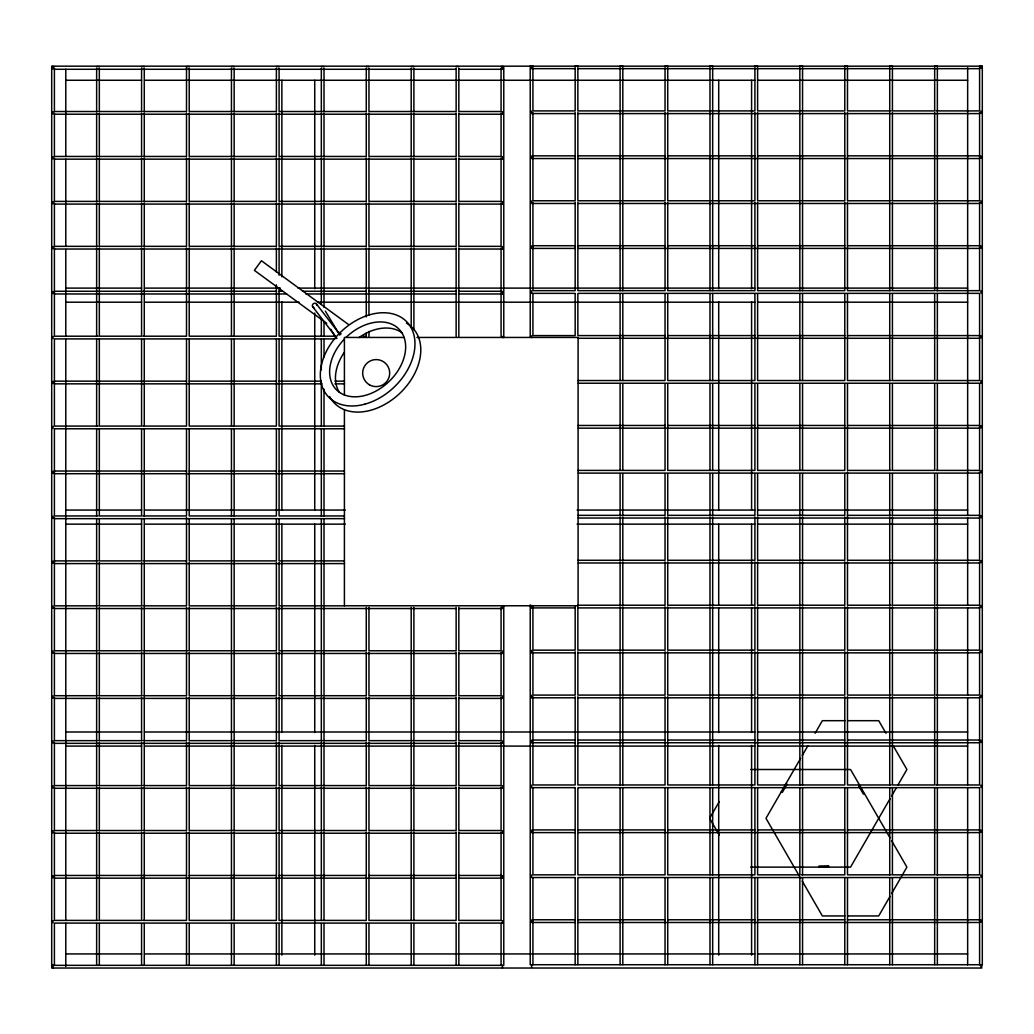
<?xml version="1.0" encoding="UTF-8"?>
<svg xmlns="http://www.w3.org/2000/svg" width="1034" height="1034" viewBox="0 0 1034 1034"><rect width="100%" height="100%" fill="white"/><g stroke="black" fill="none" stroke-linecap="round" stroke-linejoin="round"><path stroke-width="1.5" d="M719.289 801.57L709.621 818.308L719.289 835.045M800.613 758.336L765.987 818.308L800.613 878.28M802.229 755.544L807.864 745.785M815.115 733.235L822.353 720.685L844.907 720.685M889.99 798.791L850.543 867.125L750.684 867.125M891.605 795.999L896.439 787.624M898.042 784.832L906.908 769.503L893.221 745.785M889.99 896.413L878.719 915.943L848.126 915.943M891.605 893.622L906.908 867.125L891.605 840.629M864.411 793.53L863.403 794.112L858.698 785.982L859.719 785.401L889.99 837.837M532.924 65.969L530.222 65.969L530.222 337.045M575.163 65.969L577.864 65.969M620.103 65.969L622.804 65.969M665.043 65.969L667.731 65.969M709.983 65.969L712.672 65.969M754.91 65.969L757.612 65.969M799.851 65.969L802.552 65.969M844.791 65.969L847.492 65.969M889.731 65.969L892.42 65.969M934.671 65.969L937.36 65.969M979.599 65.969L982.3 65.969L982.3 964.722L530.222 964.722L530.222 604.903M981.744 66.176L51.7 66.176L51.7 968.031L981.744 968.031L981.744 964.812M51.7 66.577L54.401 66.577M96.64 66.577L99.329 66.577M141.58 66.577L144.269 66.577M189.209 66.577L186.508 66.577L186.508 111.517L142.925 111.517M231.448 66.577L234.149 66.577M276.388 66.577L279.09 66.577M321.328 66.577L324.017 66.577M366.269 66.577L368.957 66.577M411.196 66.577L413.897 66.577M456.136 66.577L458.837 66.577M501.076 66.577L503.778 66.577L503.778 337.666M531.579 68.658L575.059 68.658M578.277 68.658L979.34 68.658M54.66 69.278L455.723 69.278M458.941 69.278L502.421 69.278M65.788 80.264L141.619 80.264M144.799 80.264L754.807 80.264M757.922 80.264L967.656 80.264M891.075 110.909L847.492 110.909L847.492 67.572M936.016 110.909L979.599 110.909L979.599 67.572M97.984 111.517L54.401 111.517L54.401 68.192M531.579 113.598L575.059 113.598M578.277 113.598L979.34 113.598M54.66 114.218L455.723 114.218M458.941 114.218L502.421 114.218M532.924 155.837L575.163 155.837M577.864 155.837L665.043 155.837M667.731 155.837L754.91 155.837M757.612 155.837L844.791 155.837M847.492 155.837L891.075 155.837M892.42 155.837L934.671 155.837M936.016 155.837L979.599 155.837M97.984 156.457L54.401 156.457L54.401 113.12M142.925 156.457L186.508 156.457L186.508 113.12M531.579 158.538L575.059 158.538M578.277 158.538L979.34 158.538M54.66 159.158L455.723 159.158M458.941 159.158L502.421 159.158M891.075 200.777L847.492 200.777L847.492 112.512M936.016 200.777L979.599 200.777L979.599 112.512M97.984 201.397L54.401 201.397L54.401 158.06M142.925 201.397L186.508 201.397L186.508 158.06M531.579 203.478L575.059 203.478M578.277 203.478L979.34 203.478M54.66 204.086L455.723 204.086M458.941 204.086L502.421 204.086M532.924 245.717L575.163 245.717M577.864 245.717L665.043 245.717M667.731 245.717L754.91 245.717M757.612 245.717L844.791 245.717M847.492 245.717L891.075 245.717M892.42 245.717L934.671 245.717M936.016 245.717L979.599 245.717M97.984 246.338L54.401 246.338L54.401 203M142.925 246.338L186.508 246.338L186.508 203M531.579 248.418L575.059 248.418M578.277 248.418L979.34 248.418M54.66 249.026L455.723 249.026M458.941 249.026L502.421 249.026M65.788 288.111L141.619 288.111M144.799 288.111L280.369 288.111M298.115 288.111L754.807 288.111M757.922 288.111L967.656 288.111M891.075 290.657L847.492 290.657L847.492 202.38M936.016 290.657L979.599 290.657L979.599 202.38M54.401 291.265L97.984 291.265M99.329 291.265L141.58 291.265M142.925 291.265L186.508 291.265M189.209 291.265L276.388 291.265M279.09 291.265L282.217 291.265M302.548 291.265L366.269 291.265M368.957 291.265L456.136 291.265M458.837 291.265L501.076 291.265M531.579 293.346L575.059 293.346M578.277 293.346L979.34 293.346M54.66 293.966L286.599 293.966M305.922 293.966L455.723 293.966M458.941 293.966L502.421 293.966M65.788 302.199L141.619 302.199M144.799 302.199L299.084 302.199M317.477 302.199L754.807 302.199M757.922 302.199L967.656 302.199M665.043 335.598L577.864 335.598L577.864 293.863M667.731 335.598L754.91 335.598M757.612 335.598L844.791 335.598M847.492 335.598L891.075 335.598M892.42 335.598L934.671 335.598M936.016 335.598L979.599 335.598M97.984 336.205L54.401 336.205L54.401 247.94M142.925 336.205L186.508 336.205L186.508 247.94M334.977 336.205L279.09 336.205L279.09 288.059M363.141 336.205L366.269 336.205L366.269 333M404.048 337.446L344.412 337.446L344.412 395.285M416.935 337.446L578.096 337.446L578.096 605.769L344.412 605.769L344.412 409.748M578.277 338.286L979.34 338.286M54.66 338.906L334.913 338.906M577.864 380.538L665.043 380.538L665.043 293.863M891.075 380.538L847.492 380.538L847.492 293.863M936.016 380.538L979.599 380.538L979.599 293.863M54.401 381.145L97.984 381.145M99.329 381.145L141.58 381.145M142.925 381.145L186.508 381.145M189.209 381.145L276.388 381.145M279.09 381.145L321.328 381.145L321.328 426.086M334.977 381.145L344.361 381.145M578.277 383.226L980.956 383.226M54.66 383.847L322.026 383.847M334.913 383.847L344.581 383.847M577.864 425.465L665.043 425.465M667.731 425.465L754.91 425.465M757.612 425.465L844.791 425.465M847.492 425.465L891.075 425.465M892.42 425.465L934.671 425.465M936.016 425.465L979.599 425.465M97.984 426.086L54.401 426.086L54.401 339.423M142.925 426.086L186.508 426.086L186.508 339.423M344.361 426.086L279.09 426.086L279.09 339.423M578.277 428.166L979.34 428.166M54.66 428.774L344.581 428.774M577.864 470.405L665.043 470.405L665.043 383.743M891.075 470.405L847.492 470.405L847.492 383.743M936.016 470.405L979.599 470.405L979.599 383.743M54.401 471.026L97.984 471.026M99.329 471.026L141.58 471.026M142.925 471.026L186.508 471.026M189.209 471.026L276.388 471.026M279.09 471.026L344.361 471.026M578.277 473.107L979.34 473.107M54.66 473.714L344.581 473.714M65.788 510.059L141.619 510.059M144.799 510.059L345.317 510.059M577.075 510.059L754.807 510.059M757.922 510.059L967.656 510.059M577.864 515.346L665.043 515.346L665.043 473.611M847.492 515.346L891.075 515.346M936.016 515.346L979.599 515.346M97.984 515.953L54.401 515.953L54.401 429.291M142.925 515.953L186.508 515.953L186.508 429.291M344.361 515.953L279.09 515.953L279.09 429.291M578.277 518.047L979.34 518.047M54.66 518.654L344.581 518.654M65.788 524.148L141.619 524.148M144.799 524.148L345.317 524.148M577.075 524.148L754.807 524.148M757.922 524.148L967.656 524.148M577.864 560.286L665.043 560.286L665.043 516.948M891.075 560.286L847.492 560.286L847.492 472.008M936.016 560.286L979.599 560.286L979.599 472.008M54.401 560.893L97.984 560.893M142.925 560.893L186.508 560.893M344.361 560.893L279.09 560.893L279.09 519.171M578.277 562.974L979.34 562.974M54.66 563.595L344.581 563.595M577.864 605.226L665.043 605.226L665.043 561.889M891.075 605.226L847.492 605.226L847.492 561.889M936.016 605.226L979.599 605.226L979.599 561.889M97.984 605.834L54.401 605.834L54.401 517.569M142.925 605.834L186.508 605.834L186.508 517.569M344.361 605.834L279.09 605.834L279.09 562.496M531.579 607.914L575.059 607.914M578.277 607.914L979.34 607.914M54.66 608.535L455.723 608.535M458.941 608.535L502.421 608.535M891.075 650.153L847.492 650.153L847.492 606.829M936.016 650.153L979.599 650.153L979.599 606.829M97.984 650.774L54.401 650.774L54.401 607.436M142.925 650.774L187.865 650.774M531.579 652.855L575.059 652.855M578.277 652.855L979.34 652.855M54.66 653.462L455.723 653.462M458.941 653.462L502.421 653.462M891.075 695.094L847.492 695.094L847.492 651.769M936.016 695.094L979.599 695.094L979.599 651.769M97.984 695.714L54.401 695.714L54.401 652.376M142.925 695.714L186.508 695.714L186.508 652.376M531.579 697.795L575.059 697.795M578.277 697.795L979.34 697.795M54.66 698.402L455.723 698.402M458.941 698.402L502.421 698.402M848.126 720.685L878.719 720.685L885.97 733.235M65.788 731.994L141.619 731.994M144.799 731.994L754.807 731.994M757.922 731.994L967.656 731.994M532.924 740.034L575.163 740.034M577.864 740.034L665.043 740.034M667.731 740.034L754.91 740.034M757.612 740.034L844.791 740.034M847.492 740.034L891.075 740.034M892.42 740.034L934.671 740.034M936.016 740.034L979.599 740.034M97.984 740.654L54.401 740.654L54.401 697.317M142.925 740.654L186.508 740.654L186.508 697.317M531.579 742.735L575.059 742.735M578.277 742.735L979.34 742.735M54.66 743.343L455.723 743.343M458.941 743.343L502.421 743.343M65.788 746.096L141.619 746.096M144.799 746.096L754.807 746.096M757.922 746.096L967.656 746.096M750.684 769.503L850.543 769.503L859.396 784.832M891.075 784.974L847.492 784.974L847.492 696.696M936.016 784.974L979.599 784.974L979.599 696.696M97.984 785.581L54.401 785.581L54.401 742.257M142.925 785.581L186.508 785.581L186.508 742.257M531.579 787.662L575.059 787.662M578.277 787.662L979.34 787.662M54.66 788.283L455.723 788.283M458.941 788.283L502.421 788.283M532.924 829.914L575.163 829.914M577.864 829.914L665.043 829.914M667.731 829.914L754.91 829.914M757.612 829.914L844.791 829.914M847.492 829.914L891.075 829.914M892.42 829.914L934.671 829.914M936.016 829.914L979.599 829.914M97.984 830.522L54.401 830.522L54.401 787.184M142.925 830.522L186.508 830.522L186.508 787.184M531.579 832.603L575.059 832.603M578.277 832.603L979.34 832.603M54.66 833.223L455.723 833.223M458.941 833.223L502.421 833.223M801.195 874.842L844.791 874.842L844.791 788.179M891.075 874.842L847.492 874.842L847.492 788.179M936.016 874.842L979.599 874.842L979.599 788.179M54.401 875.462L97.984 875.462M99.329 875.462L141.58 875.462M142.925 875.462L186.508 875.462M189.209 875.462L276.388 875.462M279.09 875.462L366.269 875.462M368.957 875.462L456.136 875.462M458.837 875.462L501.076 875.462M531.579 877.543L575.059 877.543M578.277 877.543L979.34 877.543M54.66 878.163L455.723 878.163M458.941 878.163L502.421 878.163M844.907 915.943L822.353 915.943L802.229 881.071M532.924 919.782L575.163 919.782M577.864 919.782L665.043 919.782M667.731 919.782L754.91 919.782M757.612 919.782L844.791 919.782M847.492 919.782L891.075 919.782M892.42 919.782L934.671 919.782M936.016 919.782L979.599 919.782M97.984 920.402L54.401 920.402L54.401 832.124M142.925 920.402L186.508 920.402L186.508 832.124M531.579 922.483L575.059 922.483M578.277 922.483L979.34 922.483M54.66 923.091L455.723 923.091M458.941 923.091L502.421 923.091M65.788 953.943L141.619 953.943M144.799 953.943L754.807 953.943M757.922 953.943L967.656 953.943M51.7 965.342L503.778 965.342L503.778 605.51M785.995 783.669L787.003 784.25L782.311 792.393L781.29 791.811M348.212 324.301L261.421 260.749L254.377 270.365L326.731 323.345M338.208 331.759L341.168 333.917M316.301 303.776L340.005 334.667M312.617 306.62L336.955 338.338M325.361 311.131L339.695 334.938M330.828 329.316L336.399 338.57M980.956 65.969L980.956 68.49M980.956 111.09L980.956 113.417M980.956 156.018L980.956 158.357M980.956 200.958L980.956 203.297M980.956 245.898L980.956 248.238M980.956 290.838L980.956 293.178M980.956 335.779L980.956 338.105M980.956 380.719L980.956 383.045M980.956 425.646L980.956 427.986M980.956 470.586L980.956 472.926M980.956 515.527L980.956 517.866M980.956 560.467L980.956 562.793M980.956 605.407L980.956 607.733M980.956 650.334L980.956 652.674M980.956 695.275L980.956 697.614M980.956 740.215L980.956 742.554M980.956 785.155L980.956 787.481M980.956 830.095L980.956 832.422M980.956 875.023L980.956 877.362M980.956 919.963L980.956 922.302M980.956 964.722L980.956 967.423M979.599 878.06L979.599 964.722M967.656 67.74L967.656 514.751M967.656 517.879L967.656 604.709M967.656 607.927L967.656 694.938M967.656 698.157L967.656 784.754M967.656 787.986L967.656 964.903M937.36 67.572L937.36 110.909M937.36 112.512L937.36 200.777M937.36 202.38L937.36 290.657M937.36 293.863L937.36 380.538M937.36 383.743L937.36 470.405M937.36 473.611L937.36 515.346M937.36 516.948L937.36 560.286M937.36 561.889L937.36 605.226M937.36 606.829L937.36 650.153M937.36 651.769L937.36 695.094M937.36 696.696L937.36 784.974M937.36 788.179L937.36 874.842M937.36 878.06L937.36 964.722M934.671 67.572L934.671 110.909L892.42 110.909L892.42 67.572M934.671 112.512L934.671 200.777L892.42 200.777L892.42 112.512M934.671 202.38L934.671 290.657L892.42 290.657L892.42 202.38M934.671 293.863L934.671 380.538L892.42 380.538L892.42 293.863M934.671 383.743L934.671 470.405L892.42 470.405L892.42 383.743M934.671 473.611L934.671 515.346L892.42 515.346L892.42 473.611M934.671 516.948L934.671 560.286L892.42 560.286L892.42 516.948M934.671 561.889L934.671 605.226L892.42 605.226L892.42 561.889M934.671 606.829L934.671 650.153L892.42 650.153L892.42 606.829M934.671 651.769L934.671 695.094L892.42 695.094L892.42 651.769M934.671 696.696L934.671 784.974L892.42 784.974L892.42 696.696M934.671 788.179L934.671 874.842L892.42 874.842L892.42 788.179M934.671 878.06L934.671 964.722M892.42 878.06L892.42 964.722M889.731 67.572L889.731 110.909M889.731 112.512L889.731 200.777M889.731 202.38L889.731 290.657M889.731 293.863L889.731 380.538M889.731 383.743L889.731 470.405M889.731 473.611L889.731 515.346M889.731 516.948L889.731 560.286M889.731 561.889L889.731 605.226M889.731 606.829L889.731 650.153M889.731 651.769L889.731 695.094M889.731 696.696L889.731 784.974M889.731 788.179L889.731 874.842M889.731 878.06L889.731 964.722M847.492 878.06L847.492 964.722M844.791 67.572L844.791 110.909L757.612 110.909L757.612 67.572M844.791 112.512L844.791 200.777L757.612 200.777L757.612 112.512M844.791 202.38L844.791 290.657L757.612 290.657L757.612 202.38M844.791 293.863L844.791 380.538L757.612 380.538L757.612 293.863M844.791 383.743L844.791 470.405L757.612 470.405L757.612 383.743M844.791 473.611L844.791 515.346L757.612 515.346L757.612 473.611M844.791 516.948L844.791 560.286L757.612 560.286L757.612 516.948M844.791 561.889L844.791 605.226L757.612 605.226L757.612 561.889M844.791 606.829L844.791 650.153L757.612 650.153L757.612 606.829M844.791 651.769L844.791 695.094L757.612 695.094L757.612 651.769M844.791 696.696L844.791 784.974L757.612 784.974L757.612 696.696M844.791 878.06L844.791 964.722M802.552 67.572L802.552 110.909M802.552 112.512L802.552 200.777M802.552 202.38L802.552 290.657M802.552 293.863L802.552 380.538M802.552 383.743L802.552 470.405M802.552 473.611L802.552 515.346M802.552 516.948L802.552 560.286M802.552 561.889L802.552 605.226M802.552 606.829L802.552 650.153M802.552 651.769L802.552 695.094M802.552 696.696L802.552 784.974M802.552 788.179L802.552 874.842M802.552 878.06L802.552 964.722M799.851 67.572L799.851 110.909M799.851 112.512L799.851 200.777M799.851 202.38L799.851 290.657M799.851 293.863L799.851 380.538M799.851 383.743L799.851 470.405M799.851 473.611L799.851 515.346M799.851 516.948L799.851 560.286M799.851 561.889L799.851 605.226M799.851 606.829L799.851 650.153M799.851 651.769L799.851 695.094M799.851 696.696L799.851 784.974M799.851 788.179L799.851 874.842L757.612 874.842L757.612 788.179M799.851 878.06L799.851 964.722M757.612 878.06L757.612 964.722M754.91 67.572L754.91 110.909L667.731 110.909L667.731 67.572M754.91 112.512L754.91 200.777L667.731 200.777L667.731 112.512M754.91 202.38L754.91 290.657L667.731 290.657L667.731 202.38M754.91 293.863L754.91 380.538L667.731 380.538L667.731 293.863M754.91 383.743L754.91 470.405L667.731 470.405L667.731 383.743M754.91 473.611L754.91 515.346L667.731 515.346L667.731 473.611M754.91 516.948L754.91 560.286L667.731 560.286L667.731 516.948M754.91 561.889L754.91 605.226L667.731 605.226L667.731 561.889M754.91 606.829L754.91 650.153L667.731 650.153L667.731 606.829M754.91 651.769L754.91 695.094L667.731 695.094L667.731 651.769M754.91 696.696L754.91 784.974L667.731 784.974L667.731 696.696M754.91 788.179L754.91 874.842L667.731 874.842L667.731 788.179M754.91 878.06L754.91 964.722M751.589 80.264L751.589 288.809M751.589 301.721L751.589 510.059M751.589 524.148L751.589 605.032M751.589 607.927L751.589 732.486M751.589 745.385L751.589 955.132M718.708 80.264L718.708 288.809M718.708 301.721L718.708 510.059M718.708 524.148L718.708 605.032M718.708 607.927L718.708 732.486M718.708 745.385L718.708 955.132M712.672 67.572L712.672 110.909M712.672 112.512L712.672 200.777M712.672 202.38L712.672 290.657M712.672 293.863L712.672 380.538M712.672 383.743L712.672 470.405M712.672 473.611L712.672 515.346M712.672 516.948L712.672 560.286M712.672 561.889L712.672 605.226M712.672 606.829L712.672 650.153M712.672 651.769L712.672 695.094M712.672 696.696L712.672 784.974M712.672 788.179L712.672 874.842M712.672 878.06L712.672 964.722M709.983 67.572L709.983 110.909M709.983 112.512L709.983 200.777M709.983 202.38L709.983 290.657M709.983 293.863L709.983 380.538M709.983 383.743L709.983 470.405M709.983 473.611L709.983 515.346M709.983 516.948L709.983 560.286M709.983 561.889L709.983 605.226M709.983 606.829L709.983 650.153M709.983 651.769L709.983 695.094M709.983 696.696L709.983 784.974M709.983 788.179L709.983 874.842M709.983 878.06L709.983 964.722M667.731 878.06L667.731 964.722M665.043 67.572L665.043 110.909L577.864 110.909L577.864 67.572M665.043 112.512L665.043 200.777L577.864 200.777L577.864 112.512M665.043 202.38L665.043 290.657L577.864 290.657L577.864 202.38M665.043 606.829L665.043 650.153L577.864 650.153L577.864 606.829M665.043 651.769L665.043 695.094L577.864 695.094L577.864 651.769M665.043 696.696L665.043 784.974L577.864 784.974L577.864 696.696M665.043 788.179L665.043 874.842L577.864 874.842L577.864 788.179M665.043 878.06L665.043 964.722M622.804 67.572L622.804 110.909M622.804 112.512L622.804 200.777M622.804 202.38L622.804 290.657M622.804 293.863L622.804 380.538M622.804 383.743L622.804 470.405M622.804 473.611L622.804 515.346M622.804 516.948L622.804 560.286M622.804 561.889L622.804 605.226M622.804 606.829L622.804 650.153M622.804 651.769L622.804 695.094M622.804 696.696L622.804 784.974M622.804 788.179L622.804 874.842M622.804 878.06L622.804 964.722M620.103 67.572L620.103 110.909M620.103 112.512L620.103 200.777M620.103 202.38L620.103 290.657M620.103 293.863L620.103 380.538M620.103 383.743L620.103 470.405M620.103 473.611L620.103 515.346M620.103 516.948L620.103 560.286M620.103 561.889L620.103 605.226M620.103 606.829L620.103 650.153M620.103 651.769L620.103 695.094M620.103 696.696L620.103 784.974M620.103 788.179L620.103 874.842M620.103 878.06L620.103 964.722M577.864 878.06L577.864 964.722M575.163 67.572L575.163 110.909L532.924 110.909L532.924 67.572M575.163 112.512L575.163 200.777L532.924 200.777L532.924 112.512M575.163 202.38L575.163 290.657L532.924 290.657L532.924 202.38M575.163 293.863L575.163 335.598L532.924 335.598L532.924 293.863M575.163 606.829L575.163 650.153L532.924 650.153L532.924 606.829M575.163 651.769L575.163 695.094L532.924 695.094L532.924 651.769M575.163 696.696L575.163 784.974L532.924 784.974L532.924 696.696M575.163 788.179L575.163 874.842L532.924 874.842L532.924 788.179M575.163 878.06L575.163 964.722M532.924 878.06L532.924 964.722M531.579 65.969L531.579 68.49M531.579 111.09L531.579 113.417M531.579 156.018L531.579 158.357M531.579 200.958L531.579 203.297M531.579 245.898L531.579 248.238M531.579 290.838L531.579 293.178M531.579 335.779L531.579 337.614M531.579 605.407L531.579 607.733M531.579 650.334L531.579 652.674M531.579 695.275L531.579 697.614M531.579 740.215L531.579 742.554M531.579 785.155L531.579 787.481M531.579 830.095L531.579 832.422M531.579 875.023L531.579 877.362M531.579 919.963L531.579 922.302M531.579 964.722L531.579 967.423M502.421 66.577L502.421 69.097M502.421 111.698L502.421 114.037M502.421 156.638L502.421 158.977M502.421 201.578L502.421 203.905M502.421 246.519L502.421 248.845M502.421 291.446L502.421 293.785M502.421 336.386L502.421 337.562M502.421 606.014L502.421 608.354M502.421 650.955L502.421 653.294M502.421 695.895L502.421 698.221M502.421 740.835L502.421 743.162M502.421 785.762L502.421 788.102M502.421 830.703L502.421 833.042M502.421 875.643L502.421 877.982M502.421 920.583L502.421 922.91M502.421 965.342L502.421 968.031M501.076 68.192L501.076 111.517L458.837 111.517L458.837 68.192M501.076 113.12L501.076 156.457L458.837 156.457L458.837 113.12M501.076 158.06L501.076 201.397L458.837 201.397L458.837 158.06M501.076 203L501.076 246.338L458.837 246.338L458.837 203M501.076 247.94L501.076 336.205M501.076 607.436L501.076 650.774L458.837 650.774L458.837 607.436M501.076 652.376L501.076 695.714L458.837 695.714L458.837 652.376M501.076 697.317L501.076 740.654L458.837 740.654L458.837 697.317M501.076 742.257L501.076 785.581L458.837 785.581L458.837 742.257M501.076 787.184L501.076 830.522L458.837 830.522L458.837 787.184M501.076 832.124L501.076 920.402L458.837 920.402L458.837 832.124M501.076 923.608L501.076 965.342M458.837 247.94L458.837 336.205M458.837 923.608L458.837 965.342M456.136 68.192L456.136 111.517L368.957 111.517L368.957 68.192M456.136 113.12L456.136 156.457L368.957 156.457L368.957 113.12M456.136 158.06L456.136 201.397L368.957 201.397L368.957 158.06M456.136 203L456.136 246.338L368.957 246.338L368.957 203M456.136 247.94L456.136 336.205M456.136 607.436L456.136 650.774L368.957 650.774L368.957 607.436M456.136 652.376L456.136 695.714L368.957 695.714L368.957 652.376M456.136 697.317L456.136 740.654L368.957 740.654L368.957 697.317M456.136 742.257L456.136 785.581L368.957 785.581L368.957 742.257M456.136 787.184L456.136 830.522L368.957 830.522L368.957 787.184M456.136 832.124L456.136 920.402L368.957 920.402L368.957 832.124M456.136 923.608L456.136 965.342M413.897 68.192L413.897 111.517M413.897 113.12L413.897 156.457M413.897 158.06L413.897 201.397M413.897 203L413.897 246.338M413.897 247.94L413.897 329.794M413.897 607.436L413.897 650.774M413.897 652.376L413.897 695.714M413.897 697.317L413.897 740.654M413.897 742.257L413.897 785.581M413.897 787.184L413.897 830.522M413.897 832.124L413.897 920.402M413.897 923.608L413.897 965.342M411.196 68.192L411.196 111.517M411.196 113.12L411.196 156.457M411.196 158.06L411.196 201.397M411.196 203L411.196 246.338M411.196 247.94L411.196 326.576M411.196 607.436L411.196 650.774M411.196 652.376L411.196 695.714M411.196 697.317L411.196 740.654M411.196 742.257L411.196 785.581M411.196 787.184L411.196 830.522M411.196 832.124L411.196 920.402M411.196 923.608L411.196 965.342M368.957 247.94L368.957 315.344M368.957 331.397L368.957 336.205M368.957 923.608L368.957 965.342M366.269 68.192L366.269 111.517L279.09 111.517L279.09 68.192M366.269 113.12L366.269 156.457L279.09 156.457L279.09 113.12M366.269 158.06L366.269 201.397L279.09 201.397L279.09 158.06M366.269 203L366.269 246.338L279.09 246.338L279.09 203M366.269 247.94L366.269 316.947M366.269 607.436L366.269 650.774L279.09 650.774L279.09 607.436M366.269 652.376L366.269 695.714L279.09 695.714L279.09 652.376M366.269 697.317L366.269 740.654L279.09 740.654L279.09 697.317M366.269 742.257L366.269 785.581L279.09 785.581L279.09 742.257M366.269 787.184L366.269 830.522L279.09 830.522L279.09 787.184M366.269 832.124L366.269 920.402L279.09 920.402L279.09 832.124M366.269 923.608L366.269 965.342M324.017 68.192L324.017 111.517M324.017 113.12L324.017 156.457M324.017 158.06L324.017 201.397M324.017 203L324.017 246.338M324.017 247.94L324.017 307.318M324.017 321.768L324.017 336.205M324.017 339.423L324.017 357.066M324.017 389.172L324.017 426.086M324.017 429.291L324.017 515.953M324.017 519.171L324.017 560.893M324.017 562.496L324.017 605.834M324.017 607.436L324.017 650.774M324.017 652.376L324.017 695.714M324.017 697.317L324.017 740.654M324.017 742.257L324.017 785.581M324.017 787.184L324.017 830.522M324.017 832.124L324.017 920.402M324.017 923.608L324.017 965.342M321.328 68.192L321.328 111.517M321.328 113.12L321.328 156.457M321.328 158.06L321.328 201.397M321.328 203L321.328 246.338M321.328 247.94L321.328 304.112M321.328 318.55L321.328 336.205M321.328 339.423L321.328 369.913M321.328 429.291L321.328 515.953M321.328 519.171L321.328 560.893M321.328 562.496L321.328 605.834M321.328 607.436L321.328 650.774M321.328 652.376L321.328 695.714M321.328 697.317L321.328 740.654M321.328 742.257L321.328 785.581M321.328 787.184L321.328 830.522M321.328 832.124L321.328 920.402M321.328 923.608L321.328 965.342M314.737 80.264L314.737 288.809M314.737 313.018L314.737 510.059M314.737 524.148L314.737 732.486M314.737 745.385L314.737 955.132M281.868 80.264L281.868 276.841M281.868 301.721L281.868 510.059M281.868 524.148L281.868 732.486M281.868 745.385L281.868 955.132M279.09 247.94L279.09 275.225M279.09 923.608L279.09 965.342M276.388 68.192L276.388 111.517L189.209 111.517L189.209 68.192M276.388 113.12L276.388 156.457L189.209 156.457L189.209 113.12M276.388 158.06L276.388 201.397L189.209 201.397L189.209 158.06M276.388 203L276.388 246.338L189.209 246.338L189.209 203M276.388 247.94L276.388 272.007M276.388 284.854L276.388 336.205L189.209 336.205L189.209 247.94M276.388 339.423L276.388 426.086L189.209 426.086L189.209 339.423M276.388 429.291L276.388 515.953L189.209 515.953L189.209 429.291M276.388 519.171L276.388 560.893L189.209 560.893L189.209 519.171M276.388 562.496L276.388 605.834L189.209 605.834L189.209 562.496M276.388 607.436L276.388 650.774L189.209 650.774L189.209 607.436M276.388 652.376L276.388 695.714L189.209 695.714L189.209 652.376M276.388 697.317L276.388 740.654L189.209 740.654L189.209 697.317M276.388 742.257L276.388 785.581L189.209 785.581L189.209 742.257M276.388 787.184L276.388 830.522L189.209 830.522L189.209 787.184M276.388 832.124L276.388 920.402L189.209 920.402L189.209 832.124M276.388 923.608L276.388 965.342M234.149 68.192L234.149 111.517M234.149 113.12L234.149 156.457M234.149 158.06L234.149 201.397M234.149 203L234.149 246.338M234.149 247.94L234.149 336.205M234.149 339.423L234.149 426.086M234.149 429.291L234.149 515.953M234.149 519.171L234.149 560.893M234.149 562.496L234.149 605.834M234.149 607.436L234.149 650.774M234.149 652.376L234.149 695.714M234.149 697.317L234.149 740.654M234.149 742.257L234.149 785.581M234.149 787.184L234.149 830.522M234.149 832.124L234.149 920.402M234.149 923.608L234.149 965.342M231.448 68.192L231.448 111.517M231.448 113.12L231.448 156.457M231.448 158.06L231.448 201.397M231.448 203L231.448 246.338M231.448 247.94L231.448 336.205M231.448 339.423L231.448 426.086M231.448 429.291L231.448 515.953M231.448 519.171L231.448 560.893M231.448 562.496L231.448 605.834M231.448 607.436L231.448 650.774M231.448 652.376L231.448 695.714M231.448 697.317L231.448 740.654M231.448 742.257L231.448 785.581M231.448 787.184L231.448 830.522M231.448 832.124L231.448 920.402M231.448 923.608L231.448 965.342M189.209 923.608L189.209 965.342M186.508 607.436L186.508 650.774M186.508 923.608L186.508 965.342M144.269 68.192L144.269 111.517M144.269 113.12L144.269 156.457M144.269 158.06L144.269 201.397M144.269 203L144.269 246.338M144.269 247.94L144.269 336.205M144.269 339.423L144.269 426.086M144.269 429.291L144.269 515.953M144.269 519.171L144.269 560.893M144.269 562.496L144.269 605.834M144.269 607.436L144.269 650.774M144.269 652.376L144.269 695.714M144.269 697.317L144.269 740.654M144.269 742.257L144.269 785.581M144.269 787.184L144.269 830.522M144.269 832.124L144.269 920.402M144.269 923.608L144.269 965.342M141.58 68.192L141.58 111.517L99.329 111.517L99.329 68.192M141.58 113.12L141.58 156.457L99.329 156.457L99.329 113.12M141.58 158.06L141.58 201.397L99.329 201.397L99.329 158.06M141.58 203L141.58 246.338L99.329 246.338L99.329 203M141.58 247.94L141.58 336.205L99.329 336.205L99.329 247.94M141.58 339.423L141.58 426.086L99.329 426.086L99.329 339.423M141.58 429.291L141.58 515.953L99.329 515.953L99.329 429.291M141.58 519.171L141.58 560.893L99.329 560.893L99.329 519.171M141.58 562.496L141.58 605.834L99.329 605.834L99.329 562.496M141.58 607.436L141.58 650.774L99.329 650.774L99.329 607.436M141.58 652.376L141.58 695.714L99.329 695.714L99.329 652.376M141.58 697.317L141.58 740.654L99.329 740.654L99.329 697.317M141.58 742.257L141.58 785.581L99.329 785.581L99.329 742.257M141.58 787.184L141.58 830.522L99.329 830.522L99.329 787.184M141.58 832.124L141.58 920.402L99.329 920.402L99.329 832.124M141.58 923.608L141.58 965.342M99.329 923.608L99.329 965.342M96.64 68.192L96.64 111.517M96.64 113.12L96.64 156.457M96.64 158.06L96.64 201.397M96.64 203L96.64 246.338M96.64 247.94L96.64 336.205M96.64 339.423L96.64 426.086M96.64 429.291L96.64 515.953M96.64 519.171L96.64 560.893M96.64 562.496L96.64 605.834M96.64 607.436L96.64 650.774M96.64 652.376L96.64 695.714M96.64 697.317L96.64 740.654M96.64 742.257L96.64 785.581M96.64 787.184L96.64 830.522M96.64 832.124L96.64 920.402M96.64 923.608L96.64 965.342M65.788 69.304L65.788 155.992M65.788 159.21L65.788 246.221M65.788 249.44L65.788 336.037M65.788 339.268L65.788 920.105M65.788 923.323L65.788 966.467M54.401 923.608L54.401 965.342M53.044 66.577L53.044 69.097M53.044 111.698L53.044 114.037M53.044 156.638L53.044 158.977M53.044 201.578L53.044 203.905M53.044 246.519L53.044 248.845M53.044 291.446L53.044 293.785M53.044 336.386L53.044 338.725M53.044 381.326L53.044 383.666M53.044 426.267L53.044 428.606M53.044 471.207L53.044 473.533M53.044 516.134L53.044 518.473M53.044 561.074L53.044 563.414M53.044 606.014L53.044 608.354M53.044 650.955L53.044 653.294M53.044 695.895L53.044 698.221M53.044 740.835L53.044 743.162M53.044 785.762L53.044 788.102M53.044 830.703L53.044 833.042M53.044 875.643L53.044 877.982M53.044 920.583L53.044 922.91M53.044 965.342L53.044 968.031M313.922 307.563A2.352 2.094 -37.5 0 1 312.423 305.159A2.352 2.094 -37.5 0 1 314.943 303.221A2.352 2.094 -37.5 0 1 316.882 305.288M346.287 337.174A43.57 30.8 -43.7 0 1 405.483 343.611A43.57 30.8 -43.7 0 1 352.594 396.733A43.57 30.8 -43.7 0 1 344.257 339.204M339.488 392.455A43.57 30.8 -43.7 0 1 344.232 352.491M358.966 337.588A43.57 30.8 -43.7 0 1 401.851 332.677M406.465 323.125A54.246 38.361 -43.7 0 1 399.951 393.204A54.246 38.361 -43.7 0 1 329.652 396.487M828.48 865.872L819.083 866.014L819.109 867.19L828.492 867.048L828.48 865.872M369.422 384.79A13.507 13.507 0 0 0 389.689 373.093A13.507 13.507 0 0 0 369.422 361.396A13.507 13.507 0 0 0 369.422 384.79M364.769 404.191A54.246 38.361 -43.7 0 0 409.994 325.839A54.246 38.361 -43.7 0 0 328.153 348.083A54.246 38.361 -43.7 0 0 364.769 404.191"/></g></svg>
